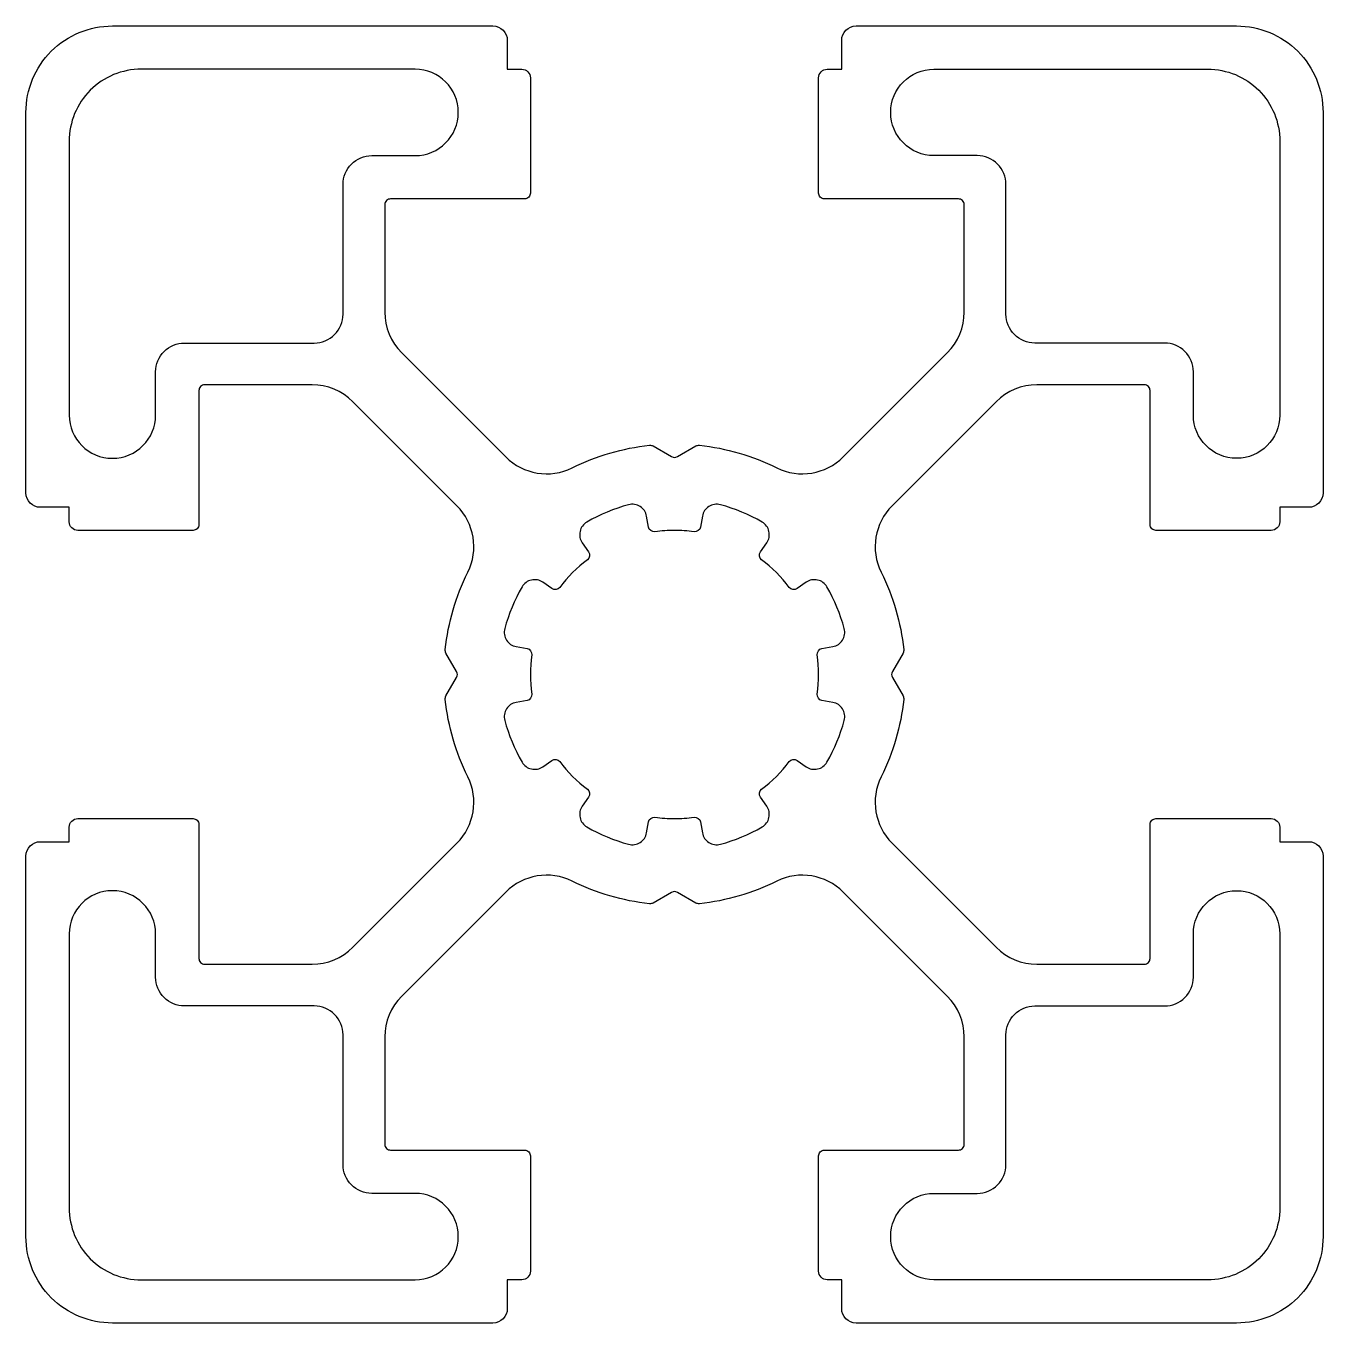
# Model space of a CAD drawing. Header units: millimetres. Extents: x -22.5 to 22.5, y -22.5 to 22.5.
import ezdxf

# ---------------------------------------------------------------- set-up
doc = ezdxf.new("R2010")
doc.units = ezdxf.units.MM
doc.layers.get('0').update_dxf_attribs({"linetype": 'CONTINUOUS'})

msp = doc.modelspace()

# ---------------------------------------------------------------- linework, layer by layer
for points in [[(0.1, -7.558, 0.131673), (0, -7.531, 0.131652), (-0.1, -7.558), (-0.741, -7.928, -0.159229), (-0.862, -7.953, -0.088141), (-3.549, -7.17, 0.321725), (-5.851, -7.548), (-9.464, -11.161, 0.198912), (-10.05, -12.575), (-10.05, -16.3, 0.414214), (-9.85, -16.5), (-5.2, -16.5, -0.414214), (-5, -16.7), (-5, -20.7, -0.414214), (-5.3, -21), (-5.8, -21), (-5.8, -22, -0.414214), (-6.3, -22.5), (-19.5, -22.5, -0.414214), (-22.5, -19.5), (-22.5, -6.3, -0.414214), (-22, -5.8), (-21, -5.8), (-21, -5.3, -0.414214), (-20.7, -5), (-16.7, -5, -0.414214), (-16.5, -5.2), (-16.5, -9.85, 0.414214), (-16.3, -10.05), (-12.575, -10.05, 0.198912), (-11.161, -9.464), (-7.548, -5.851, 0.321725), (-7.17, -3.549, -0.088141), (-7.953, -0.862, -0.159229), (-7.928, -0.741), (-7.558, -0.1, 0.267949), (-7.558, 0.1), (-7.928, 0.741, -0.159229), (-7.953, 0.862, -0.088141), (-7.17, 3.549, 0.321725), (-7.548, 5.851), (-11.161, 9.464, 0.198912), (-12.575, 10.05), (-16.3, 10.05, 0.414214), (-16.5, 9.85), (-16.5, 5.2, -0.414214), (-16.7, 5), (-20.7, 5, -0.414214), (-21, 5.3), (-21, 5.8), (-22, 5.8, -0.414214), (-22.5, 6.3), (-22.5, 19.5, -0.414214), (-19.5, 22.5), (-6.3, 22.5, -0.414214), (-5.8, 22), (-5.8, 21), (-5.3, 21, -0.414214), (-5, 20.7), (-5, 16.7, -0.414214), (-5.2, 16.5), (-9.85, 16.5, 0.414214), (-10.05, 16.3), (-10.05, 12.575, 0.198912), (-9.464, 11.161), (-5.851, 7.548, 0.321725), (-3.549, 7.17, -0.088141), (-0.862, 7.953, -0.159229), (-0.741, 7.928), (-0.1, 7.558, 0.131652), (0, 7.531, 0.131673), (0.1, 7.558), (0.741, 7.928, -0.159229), (0.862, 7.953, -0.088141), (3.549, 7.17, 0.321725), (5.851, 7.548), (9.464, 11.161, 0.198912), (10.05, 12.575), (10.05, 16.3, 0.414214), (9.85, 16.5), (5.2, 16.5, -0.414214), (5, 16.7), (5, 20.7, -0.414214), (5.3, 21), (5.8, 21), (5.8, 22, -0.414214), (6.3, 22.5), (19.5, 22.5, -0.414214), (22.5, 19.5), (22.5, 6.3, -0.414214), (22, 5.8), (21, 5.8), (21, 5.3, -0.414214), (20.7, 5), (16.7, 5, -0.414214), (16.5, 5.2), (16.5, 9.85, 0.414214), (16.3, 10.05), (12.575, 10.05, 0.198912), (11.161, 9.464), (7.548, 5.851, 0.321725), (7.17, 3.549, -0.088141), (7.953, 0.862, -0.159229), (7.928, 0.741), (7.558, 0.1, 0.267949), (7.558, -0.1), (7.928, -0.741, -0.159229), (7.953, -0.862, -0.088141), (7.17, -3.549, 0.321725), (7.548, -5.851), (11.161, -9.464, 0.198912), (12.575, -10.05), (16.3, -10.05, 0.414214), (16.5, -9.85), (16.5, -5.2, -0.414214), (16.7, -5), (20.7, -5, -0.414214), (21, -5.3), (21, -5.8), (22, -5.8, -0.414214), (22.5, -6.3), (22.5, -19.5, -0.414214), (19.5, -22.5), (6.3, -22.5, -0.414214), (5.8, -22), (5.8, -21), (5.3, -21, -0.414214), (5, -20.7), (5, -16.7, -0.414214), (5.2, -16.5), (9.85, -16.5, 0.414214), (10.05, -16.3), (10.05, -12.575, 0.198912), (9.464, -11.161), (5.851, -7.548, 0.321725), (3.549, -7.17, -0.088141), (0.862, -7.953, -0.159229), (0.741, -7.928)], [(0.1, -7.558, 0.131673), (0, -7.531, 0.131652), (-0.1, -7.558), (-0.741, -7.928, -0.159229), (-0.862, -7.953, -0.088141), (-3.549, -7.17, 0.321725), (-5.851, -7.548), (-9.464, -11.161, 0.198912), (-10.05, -12.575), (-10.05, -16.3, 0.414214), (-9.85, -16.5), (-5.2, -16.5, -0.414214), (-5, -16.7), (-5, -20.7, -0.414214), (-5.3, -21), (-5.8, -21), (-5.8, -22, -0.414214), (-6.3, -22.5), (-19.5, -22.5, -0.414214), (-22.5, -19.5), (-22.5, -6.3, -0.414214), (-22, -5.8), (-21, -5.8), (-21, -5.3, -0.414214), (-20.7, -5), (-16.7, -5, -0.414214), (-16.5, -5.2), (-16.5, -9.85, 0.414214), (-16.3, -10.05), (-12.575, -10.05, 0.198912), (-11.161, -9.464), (-7.548, -5.851, 0.321725), (-7.17, -3.549, -0.088141), (-7.953, -0.862, -0.159229), (-7.928, -0.741), (-7.558, -0.1, 0.267949), (-7.558, 0.1), (-7.928, 0.741, -0.159229), (-7.953, 0.862, -0.088141), (-7.17, 3.549, 0.321725), (-7.548, 5.851), (-11.161, 9.464, 0.198912), (-12.575, 10.05), (-16.3, 10.05, 0.414214), (-16.5, 9.85), (-16.5, 5.2, -0.414214), (-16.7, 5), (-20.7, 5, -0.414214), (-21, 5.3), (-21, 5.8), (-22, 5.8, -0.414214), (-22.5, 6.3), (-22.5, 19.5, -0.414214), (-19.5, 22.5), (-6.3, 22.5, -0.414214), (-5.8, 22), (-5.8, 21), (-5.3, 21, -0.414214), (-5, 20.7), (-5, 16.7, -0.414214), (-5.2, 16.5), (-9.85, 16.5, 0.414214), (-10.05, 16.3), (-10.05, 12.575, 0.198912), (-9.464, 11.161), (-5.851, 7.548, 0.321725), (-3.549, 7.17, -0.088141), (-0.862, 7.953, -0.159229), (-0.741, 7.928), (-0.1, 7.558, 0.131652), (0, 7.531, 0.131673), (0.1, 7.558), (0.741, 7.928, -0.159229), (0.862, 7.953, -0.088141), (3.549, 7.17, 0.321725), (5.851, 7.548), (9.464, 11.161, 0.198912), (10.05, 12.575), (10.05, 16.3, 0.414214), (9.85, 16.5), (5.2, 16.5, -0.414214), (5, 16.7), (5, 20.7, -0.414214), (5.3, 21), (5.8, 21), (5.8, 22, -0.414214), (6.3, 22.5), (19.5, 22.5, -0.414214), (22.5, 19.5), (22.5, 6.3, -0.414214), (22, 5.8), (21, 5.8), (21, 5.3, -0.414214), (20.7, 5), (16.7, 5, -0.414214), (16.5, 5.2), (16.5, 9.85, 0.414214), (16.3, 10.05), (12.575, 10.05, 0.198912), (11.161, 9.464), (7.548, 5.851, 0.321725), (7.17, 3.549, -0.088141), (7.953, 0.862, -0.159229), (7.928, 0.741), (7.558, 0.1, 0.267949), (7.558, -0.1), (7.928, -0.741, -0.159229), (7.953, -0.862, -0.088141), (7.17, -3.549, 0.321725), (7.548, -5.851), (11.161, -9.464, 0.198912), (12.575, -10.05), (16.3, -10.05, 0.414214), (16.5, -9.85), (16.5, -5.2, -0.414214), (16.7, -5), (20.7, -5, -0.414214), (21, -5.3), (21, -5.8), (22, -5.8, -0.414214), (22.5, -6.3), (22.5, -19.5, -0.414214), (19.5, -22.5), (6.3, -22.5, -0.414214), (5.8, -22), (5.8, -21), (5.3, -21, -0.414214), (5, -20.7), (5, -16.7, -0.414214), (5.2, -16.5), (9.85, -16.5, 0.414214), (10.05, -16.3), (10.05, -12.575, 0.198912), (9.464, -11.161), (5.851, -7.548, 0.321725), (3.549, -7.17, -0.088141), (0.862, -7.953, -0.159229), (0.741, -7.928)], [(-12.5, 11.5, 0.414214), (-11.5, 12.5), (-11.5, 17, -0.414214), (-10.5, 18), (-9, 18, 1), (-9, 21), (-18.5, 21, 0.414214), (-21, 18.5), (-21, 9, 1), (-18, 9), (-18, 10.5, -0.414214), (-17, 11.5)], [(-12.5, 11.5, 0.414214), (-11.5, 12.5), (-11.5, 17, -0.414214), (-10.5, 18), (-9, 18, 1), (-9, 21), (-18.5, 21, 0.414214), (-21, 18.5), (-21, 9, 1), (-18, 9), (-18, 10.5, -0.414214), (-17, 11.5)], [(18, 10.5, 0.414214), (17, 11.5), (12.5, 11.5, -0.414214), (11.5, 12.5), (11.5, 17, 0.414214), (10.5, 18), (9, 18, -1), (9, 21), (18.5, 21, -0.414214), (21, 18.5), (21, 9, -1), (18, 9)], [(18, 10.5, 0.414214), (17, 11.5), (12.5, 11.5, -0.414214), (11.5, 12.5), (11.5, 17, 0.414214), (10.5, 18), (9, 18, -1), (9, 21), (18.5, 21, -0.414214), (21, 18.5), (21, 9, -1), (18, 9)], [(-0.678, -4.954, 0.034029), (0, -5, 0.034029), (0.678, -4.954, -0.40299), (0.902, -5.117), (0.969, -5.493, 0.440649), (1.591, -5.889, 0.06447), (3.039, -5.289, 0.440649), (3.199, -4.569), (2.98, -4.256, -0.40299), (3.023, -3.982, 0.068136), (3.982, -3.023, -0.40299), (4.256, -2.98), (4.569, -3.199, 0.440649), (5.289, -3.039, 0.06447), (5.889, -1.591, 0.440649), (5.493, -0.969), (5.117, -0.902, -0.40299), (4.954, -0.678, 0.068136), (4.954, 0.678, -0.40299), (5.117, 0.902), (5.493, 0.969, 0.440649), (5.889, 1.591, 0.06447), (5.289, 3.039, 0.440649), (4.569, 3.199), (4.256, 2.98, -0.40299), (3.982, 3.023, 0.068136), (3.023, 3.982, -0.40299), (2.98, 4.256), (3.199, 4.569, 0.440649), (3.039, 5.289, 0.06447), (1.591, 5.889, 0.440649), (0.969, 5.493), (0.902, 5.117, -0.40299), (0.678, 4.954, 0.034029), (0, 5, 0.034029), (-0.678, 4.954, -0.40299), (-0.902, 5.117), (-0.969, 5.493, 0.440649), (-1.591, 5.889, 0.06447), (-3.039, 5.289, 0.440649), (-3.199, 4.569), (-2.98, 4.256, -0.40299), (-3.023, 3.982, 0.068136), (-3.982, 3.023, -0.40299), (-4.256, 2.98), (-4.569, 3.199, 0.440649), (-5.289, 3.039, 0.06447), (-5.889, 1.591, 0.440649), (-5.493, 0.969), (-5.117, 0.902, -0.40299), (-4.954, 0.678, 0.068136), (-4.954, -0.678, -0.40299), (-5.117, -0.902), (-5.493, -0.969, 0.440649), (-5.889, -1.591, 0.06447), (-5.289, -3.039, 0.440649), (-4.569, -3.199), (-4.256, -2.98, -0.40299), (-3.982, -3.023, 0.068136), (-3.023, -3.982, -0.40299), (-2.98, -4.256), (-3.199, -4.569, 0.440649), (-3.039, -5.289, 0.06447), (-1.591, -5.889, 0.440649), (-0.969, -5.493), (-0.902, -5.117, -0.40299)], [(-0.678, -4.954, 0.034029), (0, -5, 0.034029), (0.678, -4.954, -0.40299), (0.902, -5.117), (0.969, -5.493, 0.440649), (1.591, -5.889, 0.06447), (3.039, -5.289, 0.440649), (3.199, -4.569), (2.98, -4.256, -0.40299), (3.023, -3.982, 0.068136), (3.982, -3.023, -0.40299), (4.256, -2.98), (4.569, -3.199, 0.440649), (5.289, -3.039, 0.06447), (5.889, -1.591, 0.440649), (5.493, -0.969), (5.117, -0.902, -0.40299), (4.954, -0.678, 0.068136), (4.954, 0.678, -0.40299), (5.117, 0.902), (5.493, 0.969, 0.440649), (5.889, 1.591, 0.06447), (5.289, 3.039, 0.440649), (4.569, 3.199), (4.256, 2.98, -0.40299), (3.982, 3.023, 0.068136), (3.023, 3.982, -0.40299), (2.98, 4.256), (3.199, 4.569, 0.440649), (3.039, 5.289, 0.06447), (1.591, 5.889, 0.440649), (0.969, 5.493), (0.902, 5.117, -0.40299), (0.678, 4.954, 0.034029), (0, 5, 0.034029), (-0.678, 4.954, -0.40299), (-0.902, 5.117), (-0.969, 5.493, 0.440649), (-1.591, 5.889, 0.06447), (-3.039, 5.289, 0.440649), (-3.199, 4.569), (-2.98, 4.256, -0.40299), (-3.023, 3.982, 0.068136), (-3.982, 3.023, -0.40299), (-4.256, 2.98), (-4.569, 3.199, 0.440649), (-5.289, 3.039, 0.06447), (-5.889, 1.591, 0.440649), (-5.493, 0.969), (-5.117, 0.902, -0.40299), (-4.954, 0.678, 0.068136), (-4.954, -0.678, -0.40299), (-5.117, -0.902), (-5.493, -0.969, 0.440649), (-5.889, -1.591, 0.06447), (-5.289, -3.039, 0.440649), (-4.569, -3.199), (-4.256, -2.98, -0.40299), (-3.982, -3.023, 0.068136), (-3.023, -3.982, -0.40299), (-2.98, -4.256), (-3.199, -4.569, 0.440649), (-3.039, -5.289, 0.06447), (-1.591, -5.889, 0.440649), (-0.969, -5.493), (-0.902, -5.117, -0.40299)], [(-11.5, -12.5, 0.414214), (-12.5, -11.5), (-17, -11.5, -0.414214), (-18, -10.5), (-18, -9, 1), (-21, -9), (-21, -18.5, 0.414214), (-18.5, -21), (-9, -21, 1), (-9, -18), (-10.5, -18, -0.414214), (-11.5, -17)], [(-11.5, -12.5, 0.414214), (-12.5, -11.5), (-17, -11.5, -0.414214), (-18, -10.5), (-18, -9, 1), (-21, -9), (-21, -18.5, 0.414214), (-18.5, -21), (-9, -21, 1), (-9, -18), (-10.5, -18, -0.414214), (-11.5, -17)], [(10.5, -18, 0.414214), (11.5, -17), (11.5, -12.5, -0.414214), (12.5, -11.5), (17, -11.5, 0.414214), (18, -10.5), (18, -9, -1), (21, -9), (21, -18.5, -0.414214), (18.5, -21), (9, -21, -1), (9, -18)], [(10.5, -18, 0.414214), (11.5, -17), (11.5, -12.5, -0.414214), (12.5, -11.5), (17, -11.5, 0.414214), (18, -10.5), (18, -9, -1), (21, -9), (21, -18.5, -0.414214), (18.5, -21), (9, -21, -1), (9, -18)]]:
    msp.add_lwpolyline(points, format="xyb", close=True)

doc.saveas('drawing.dxf')
